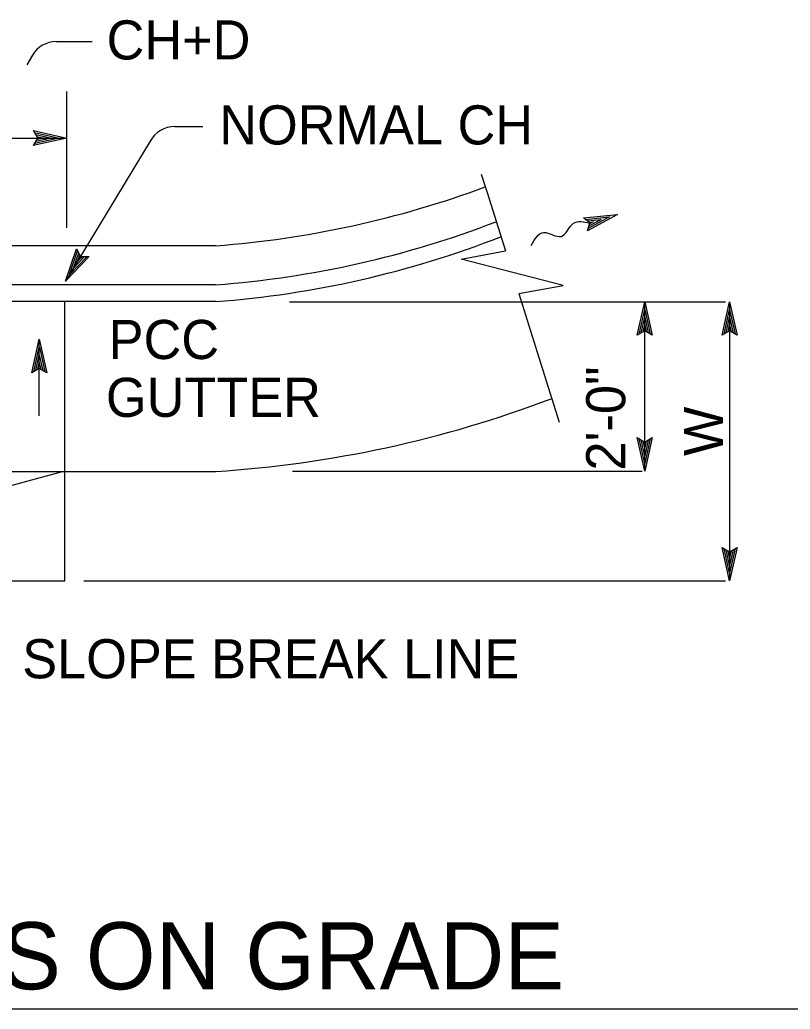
# Model space of a CAD drawing. Extents: x -894 to 866, y -476 to 714.
# Drawn here: x -544 to -406.1, y 226.1 to 403.2 of the extents above; entities that cross this region are included whole.
import ezdxf

# ---------------------------------------------------------------- set-up
doc = ezdxf.new("R2010")
doc.units = 0
for name, color, linetype in [('56 Stage 3 Anno', 7, 'Continuous'), ('57 Undefined', 7, 'Continuous'), ('60 Nongeo Data', 7, 'Continuous')]:
    doc.layers.add(name, color=color, linetype=linetype)

msp = doc.modelspace()

# ---------------------------------------------------------------- linework, layer by layer
at = {"layer": '56 Stage 3 Anno'}
for p, q in [((-537.44, 399.2666), (-531.0211, 399.2666)), ((-541.7215, 396.8493), (-542.73, 395.0886)), ((-535.5428, 365.9344), (-535.5428, 390.3584)), ((-540.7428, 381.997), (-541.5428, 383.3367)), ((-541.5428, 383.3367), (-541.5428, 383.3367)), ((-541.5428, 383.3367), (-535.5428, 381.997)), ((-541.3262, 382.9808), (-536.9227, 381.9974)), ((-541.0928, 382.6214), (-538.3058, 381.999)), ((-516.2172, 384.0789), (-511.1857, 384.0789)), ((-568.9041, 381.997), (-535.5428, 381.997)), ((-535.5428, 381.997), (-541.5432, 380.6667)), ((-541.5428, 380.6667), (-540.7428, 381.997)), ((-536.9337, 381.9934), (-541.3081, 381.0261)), ((-538.3058, 381.999), (-541.1309, 381.3726)), ((-540.9164, 382.2745), (-539.6873, 382.0001)), ((-539.6873, 382.0001), (-540.8959, 381.732)), ((-520.6306, 381.4289), (-535.7703, 356.3797)), ((-535.5428, 381.997), (-535.5428, 381.997)), ((-541.5428, 380.6667), (-541.5428, 380.6667)), ((-535.7703, 356.3797), (-533.805, 362.2029)), ((-535.0538, 357.5722), (-533.6188, 361.8159)), ((-534.3392, 358.7435), (-533.414, 361.4848)), ((-533.805, 362.2029), (-533.805, 362.2029)), ((-533.805, 362.2029), (-533.0806, 360.8301)), ((-531.5199, 360.8218), (-535.7703, 356.3797)), ((-531.9365, 360.8207), (-535.0558, 357.5604)), ((-532.3652, 360.8065), (-534.3392, 358.7435)), ((-533.6239, 359.925), (-533.2278, 361.0982)), ((-532.753, 360.8348), (-533.6239, 359.925)), ((-533.0806, 360.8301), (-531.5199, 360.8218)), ((-531.5199, 360.8218), (-531.5199, 360.8218)), ((-535.7703, 356.3797), (-535.7703, 356.3797)), ((-495.672, 352.7226), (-417.6304, 352.7226)), ((-433.4546, 346.7226), (-432.1148, 352.7226)), ((-432.1148, 322.3979), (-432.1148, 352.7226)), ((-432.1148, 352.7226), (-432.1148, 352.7226)), ((-432.1148, 352.7226), (-430.7845, 346.7226)), ((-418.2578, 346.7226), (-416.9176, 352.7226)), ((-418.2578, 346.7226), (-416.9176, 352.7226)), ((-416.9176, 352.7226), (-416.9176, 302.7432)), ((-416.9176, 352.7226), (-416.9176, 352.7226)), ((-416.9176, 352.7226), (-415.5877, 346.7226)), ((-416.9176, 352.7226), (-416.9176, 352.7226)), ((-416.9176, 352.7226), (-415.5877, 346.7226)), ((-433.0991, 346.9392), (-432.1152, 351.3427)), ((-432.1113, 351.3317), (-431.144, 346.9577)), ((-417.9019, 346.9392), (-416.9184, 351.3427)), ((-417.9019, 346.9392), (-416.9184, 351.3427)), ((-416.9141, 351.3317), (-415.9468, 346.9577)), ((-416.9141, 351.3317), (-415.9468, 346.9577)), ((-432.7392, 347.173), (-432.1168, 349.96)), ((-432.1168, 349.96), (-431.4908, 347.1349)), ((-417.542, 347.173), (-416.92, 349.96)), ((-417.542, 347.173), (-416.92, 349.96)), ((-416.92, 349.96), (-416.2936, 347.1349)), ((-416.92, 349.96), (-416.2936, 347.1349)), ((-432.1148, 347.5226), (-433.4546, 346.7226)), ((-432.3928, 347.3494), (-432.118, 348.5786)), ((-432.118, 348.5786), (-431.8503, 347.3699)), ((-430.7845, 346.7226), (-432.1148, 347.5226)), ((-416.9176, 347.5226), (-418.2578, 346.7226)), ((-416.9176, 347.5226), (-418.2578, 346.7226)), ((-417.1956, 347.3494), (-416.9208, 348.5786)), ((-417.1956, 347.3494), (-416.9208, 348.5786)), ((-416.9208, 348.5786), (-416.653, 347.3699)), ((-416.9208, 348.5786), (-416.653, 347.3699)), ((-415.5877, 346.7226), (-416.9176, 347.5226)), ((-415.5877, 346.7226), (-416.9176, 347.5226)), ((-541.8089, 339.9943), (-540.4691, 345.9943)), ((-540.4695, 332.2998), (-540.4695, 345.9939)), ((-540.4691, 345.9943), (-540.4691, 345.9943)), ((-540.4691, 345.9943), (-539.1392, 339.9943)), ((-433.4546, 346.7226), (-433.4546, 346.7226)), ((-430.7849, 346.7226), (-430.7849, 346.7226)), ((-418.2578, 346.7226), (-418.2578, 346.7226)), ((-418.2578, 346.7226), (-418.2578, 346.7226)), ((-415.5877, 346.7226), (-415.5877, 346.7226)), ((-415.5877, 346.7226), (-415.5877, 346.7226)), ((-541.4534, 340.2109), (-540.4699, 344.6144)), ((-540.4656, 344.6034), (-539.4983, 340.229)), ((-541.0935, 340.4447), (-540.4711, 343.2317)), ((-540.7471, 340.6207), (-540.4723, 341.8502)), ((-540.4723, 341.8502), (-540.2046, 340.6412)), ((-540.4711, 343.2317), (-539.8451, 340.4065)), ((-540.4691, 340.7943), (-541.8089, 339.9943)), ((-541.8089, 339.9943), (-541.8089, 339.9943)), ((-539.1392, 339.9943), (-540.4691, 340.7943)), ((-539.1392, 339.9943), (-539.1392, 339.9943)), ((-432.1148, 322.3979), (-433.4447, 328.3979)), ((-433.4447, 328.3979), (-433.4447, 328.3979)), ((-433.4447, 328.3979), (-432.1148, 327.5979)), ((-432.1187, 323.7889), (-433.0856, 328.1633)), ((-432.1132, 325.1609), (-432.7392, 327.9857)), ((-432.1116, 326.542), (-432.3794, 327.7511)), ((-432.1148, 327.5979), (-430.7754, 328.3979)), ((-430.7754, 328.3979), (-432.1148, 322.3979)), ((-431.1305, 328.1814), (-432.114, 323.7779)), ((-431.4904, 327.9475), (-432.1132, 325.1609)), ((-431.8368, 327.7716), (-432.1116, 326.542)), ((-430.7754, 328.3979), (-430.7754, 328.3979)), ((-495.1633, 322.3979), (-432.5599, 322.3979)), ((-432.1148, 322.3979), (-432.1148, 322.3979)), ((-416.9176, 302.7432), (-418.2479, 308.7436)), ((-416.9176, 302.7432), (-418.2479, 308.7436)), ((-418.2479, 308.7432), (-416.9176, 307.9432)), ((-418.2479, 308.7432), (-416.9176, 307.9432)), ((-418.2475, 308.7432), (-418.2475, 308.7432)), ((-418.2475, 308.7432), (-418.2475, 308.7432)), ((-416.9212, 304.1342), (-417.8885, 308.5086)), ((-416.9212, 304.1342), (-417.8885, 308.5086)), ((-416.9156, 305.5062), (-417.5416, 308.3314)), ((-416.9156, 305.5062), (-417.5416, 308.3314)), ((-416.9176, 307.9432), (-415.5779, 308.7432)), ((-415.5779, 308.7432), (-416.9176, 302.7432)), ((-416.9176, 307.9432), (-415.5779, 308.7432)), ((-415.5779, 308.7432), (-416.9176, 302.7432)), ((-415.9338, 308.5267), (-416.9172, 304.1231)), ((-415.9338, 308.5267), (-416.9172, 304.1231)), ((-416.2932, 308.2932), (-416.9156, 305.5062)), ((-416.2932, 308.2932), (-416.9156, 305.5062)), ((-416.6401, 308.1168), (-416.9145, 306.8877)), ((-416.6401, 308.1168), (-416.9145, 306.8877)), ((-415.5779, 308.7432), (-415.5779, 308.7432)), ((-415.5779, 308.7432), (-415.5779, 308.7432)), ((-416.9145, 306.8877), (-417.1826, 308.0963)), ((-416.9145, 306.8877), (-417.1826, 308.0963)), ((-532.4877, 302.7432), (-417.6304, 302.7432)), ((-416.9176, 302.7432), (-416.9176, 302.7432)), ((-416.9176, 302.7432), (-416.9176, 302.7432))]:
    msp.add_line(p, q, dxfattribs=at)
for centre, end in [((-537.44, 394.2668), 148.904386), ((-516.2173, 379.0789), 151.966922)]:
    msp.add_arc(centre, 5, 90, end, dxfattribs=at)
at = {"layer": '57 Undefined'}
msp.add_line((-353.7322, 226.1005), (-806.0792, 226.1005), dxfattribs=at)
at = {"layer": '60 Nongeo Data'}
for p, q in [((-461.3555, 375.5458), (-460.3343, 372.2923)), ((-460.3343, 372.2923), (-457.0394, 361.7974)), ((-443.0575, 367.725), (-436.9686, 368.3313)), ((-436.9686, 368.3313), (-442.356, 365.4293)), ((-436.9686, 368.3313), (-436.9686, 368.3313)), ((-441.9414, 366.8108), (-443.0575, 367.725)), ((-442.7292, 367.4561), (-438.4315, 367.884)), ((-442.4012, 367.1868), (-439.8945, 367.4368)), ((-442.356, 365.4293), (-441.9414, 366.8108)), ((-438.4315, 367.884), (-442.2217, 365.8423)), ((-439.8945, 367.4368), (-442.1052, 366.2458)), ((-442.0725, 366.9179), (-441.3567, 366.9895)), ((-441.3567, 366.9895), (-441.9709, 366.6588)), ((-441.9414, 366.8108), (-441.9414, 366.8108)), ((-442.356, 365.4293), (-442.356, 365.4293)), ((-508.9042, 362.7431), (-745.9038, 362.7431)), ((-508.9042, 355.7431), (-745.9038, 355.7431)), ((-454.6433, 354.1648), (-451.3485, 343.6699)), ((-508.9042, 352.7431), (-745.9038, 352.7431)), ((-535.9042, 302.7432), (-535.9042, 352.7431)), ((-451.3485, 343.6695), (-447.4241, 331.1691)), ((-567.9041, 313.7432), (-536.3215, 322.3416)), ((-564.9041, 322.3416), (-508.9042, 322.3416)), ((-697.9039, 302.7432), (-535.9042, 302.7432))]:
    msp.add_line(p, q, dxfattribs=at)
msp.add_lwpolyline([(-454.6433, 354.1648), (-446.7111, 355.6069), (-464.9717, 360.3553), (-457.0394, 361.7974)], dxfattribs=at)
for centre, radius, start, end in [((-522.0096, 538.5023), 176.2544, 274.276406, 290.375467), ((-522.0473, 531.5069), 176.2544, 274.276392, 291.059336), ((-522.0473, 528.5069), 176.2544, 274.276392, 291.354083), ((-522.0915, 528.1742), 206.2543, 273.665772, 290.789383)]:
    msp.add_arc(centre, radius, start, end, dxfattribs=at)
msp.add_spline([(-452.4181, 362.771), (-450.2083, 365.1199), (-447.0626, 364.4084), (-444.8532, 366.7573), (-441.9414, 366.8108)], degree=3, dxfattribs=at)

# ---------------------------------------------------------------- texts
at = {"layer": '57 Undefined'}
for s, height, p in [('CH+D', 7, (-528.4314, 396.0729)), ('NORMAL CH', 7, (-508.2605, 380.8639)), ('PCC', 7, (-528.0593, 342.4589)), ('GUTTER', 7, (-528.5455, 332.1085)), ('SLOPE BREAK LINE', 7, (-543.5278, 285.3212)), ('TYPE G0 AND G1 THRU G6 INLETS ON GRADE', 12, (-804.108, 229.6623))]:
    msp.add_text(s, height=height, dxfattribs=at).set_placement(p)
for s, p in [('2\'-0"', (-435.5926, 322.5006)), ('W', (-418.1054, 325.1077))]:
    msp.add_text(s, height=7, rotation=90, dxfattribs=at).set_placement(p)

doc.saveas('drawing.dxf')
